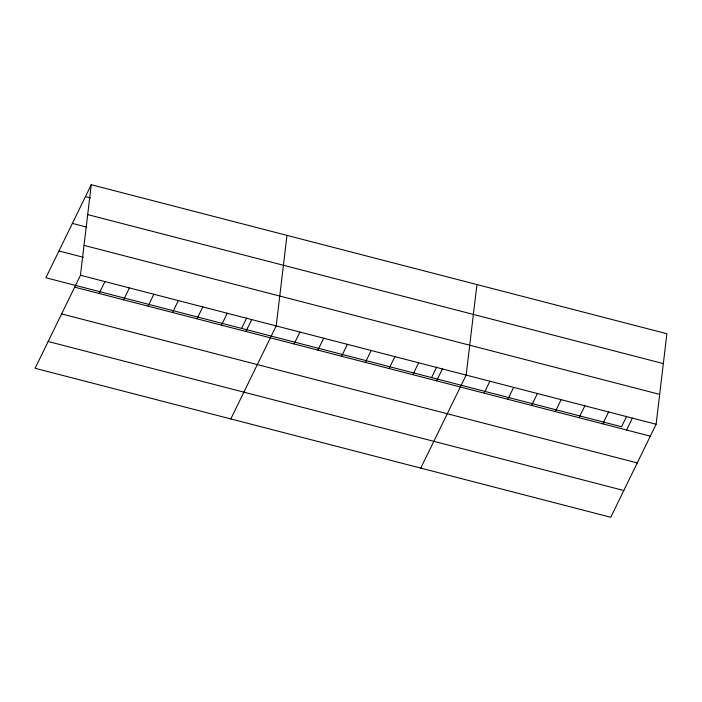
<?xml version="1.0" encoding="UTF-8"?>
<svg xmlns="http://www.w3.org/2000/svg" width="702" height="702" viewBox="0 0 702 702"><rect width="100%" height="100%" fill="white"/><g stroke="black" fill="none" stroke-linecap="round" stroke-linejoin="round"><path stroke-width="1.05" d="M80.467 275.254L91.251 184.723L666.9 333.722L656.116 424.254L610.749 517.277L35.1 368.278L80.467 275.254L656.116 424.254M286.978 235.381L276.193 325.912L230.818 418.936M476.939 284.556L466.154 375.087L420.779 468.102M91.251 184.723L45.884 277.746L621.533 426.746L626.658 416.233M99.131 293.48L104.931 281.581M123.596 299.815L129.396 287.917M148.061 306.151L153.87 294.252M172.525 312.478L178.334 300.579M196.99 318.813L202.799 306.914M221.455 325.149L227.264 313.25M241.602 328.404L246.735 317.892M245.919 331.476L251.728 319.577M294.129 343.954L299.938 332.055M317.874 350.105L323.683 338.206M341.62 356.247L347.429 344.349M365.365 362.399L371.174 350.5M389.11 368.541L394.919 356.642M412.855 374.692L418.664 362.794M431.563 377.579L436.697 367.058M436.6 380.835L442.409 368.936M484.099 393.129L489.899 381.23M507.844 399.271L513.645 387.372M531.589 405.423L537.39 393.524M555.335 411.565L561.135 399.666M579.08 417.716L584.88 405.817M602.825 423.859L608.625 411.96M626.57 430.01L632.37 418.111M85.451 196.621L90.549 197.938M87.697 214.601L663.337 363.601M72.394 223.394L86.662 227.088M84.029 245.375L659.678 394.384M58.942 250.974L83.406 257.309M74.666 287.153L650.315 436.153M61.609 313.917L637.258 462.925M48.157 341.505L623.806 490.505"/></g></svg>
